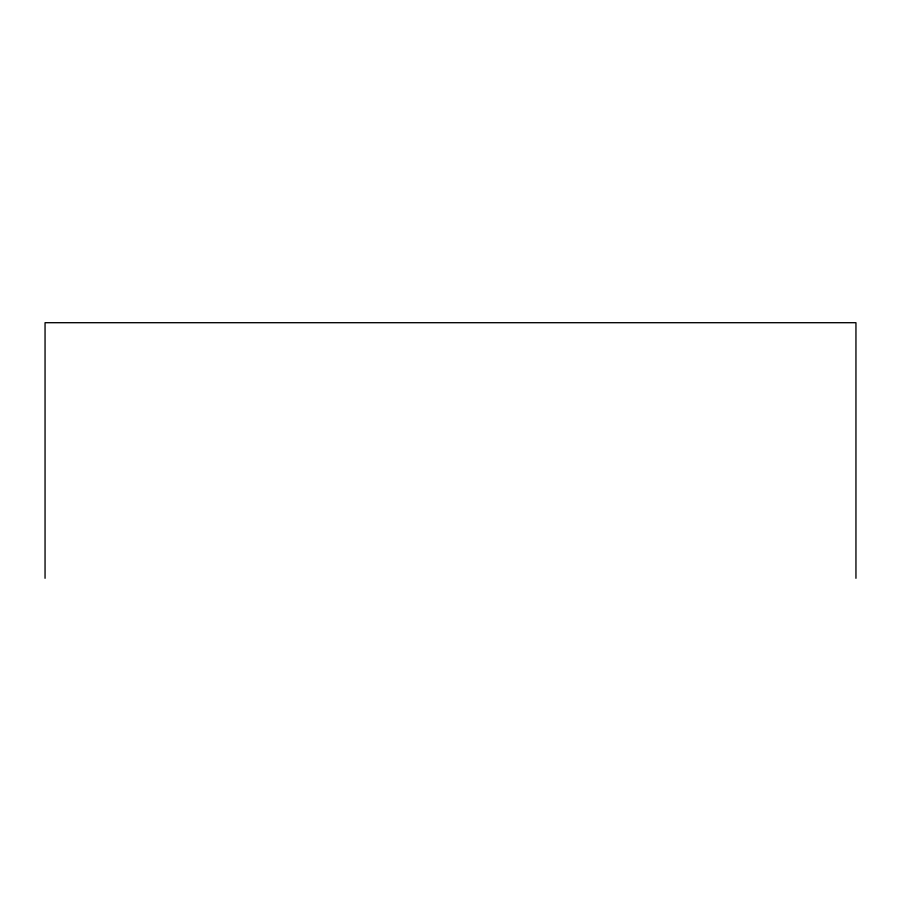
<?xml version="1.0" encoding="UTF-8"?>
<svg xmlns="http://www.w3.org/2000/svg" width="901" height="901" viewBox="0 0 901 901"><rect width="100%" height="100%" fill="white"/><g stroke="black" fill="none" stroke-linecap="round" stroke-linejoin="round"><path stroke-width="1.35" d="M855.95 578.296L855.95 322.704L45.05 322.704L45.05 578.296"/></g></svg>
